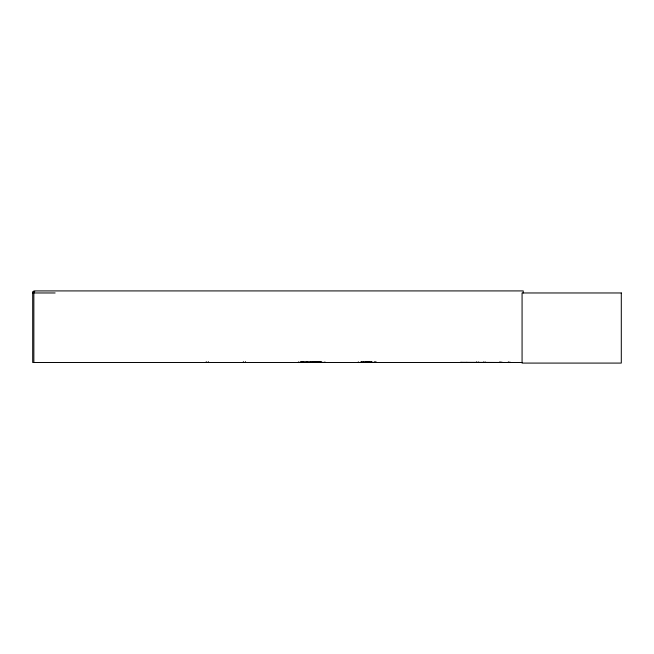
<?xml version="1.0" encoding="UTF-8"?>
<svg xmlns="http://www.w3.org/2000/svg" width="654" height="654" viewBox="0 0 654 654"><rect width="100%" height="100%" fill="white"/><g stroke="black" fill="none" stroke-linecap="round" stroke-linejoin="round"><path stroke-width="0.98" d="M358.31 362.406L358.318 361.915L358.286 362.496L376.475 362.471M368.799 362.471L368.889 361.768M372.183 362.406L372.208 361.915M298.396 362.406L324.973 362.406M301.641 362.422L301.78 361.915M310.846 362.406L310.871 361.915M369.306 361.768L369.306 362.496L369.346 361.915M368.088 362.496L368.218 361.768M318.163 362.422L318.138 361.915L318.007 362.422M312.424 362.471L312.514 361.964L312.637 362.471M467.185 362.479L466.743 362.324M483.551 362.479L483.641 361.94M485.243 361.94L484.859 362.479M492.642 362.479L493.141 362.496M508.215 362.479L508.305 361.94M508.305 362.185L508.738 362.479M509.523 362.479L509.907 361.94M510.03 362.496L460.906 362.324M361.785 362.406L361.703 361.915M462.329 362.479L462.664 362.479M462.95 362.479L462.533 362.479M476.627 362.479L476.717 361.94M478.172 362.479L478.793 362.479L478.654 361.94M483.927 362.479L484.303 362.479M485.472 362.479L486.077 362.496M499.86 361.94L499.77 362.479M500.187 361.94L500.269 362.324M501.798 361.94L501.814 362.324M461.013 362.496L460.89 362.185M476.856 362.496L476.733 362.185M484.017 362.324L484.516 362.479M360.656 362.422L360.706 361.964L360.755 362.496M34.744 291.651L32.7 291.651L32.7 362.496L522.203 362.496M32.7 292.967L55.132 292.967M300.235 362.038L320.623 362.038M300.211 362.226L320.648 362.21M367.368 362.422L367.393 361.915M366.984 362.406L367.09 361.768M367.474 362.406L367.45 361.768M362.152 362.406L362.136 361.964M375.985 362.422L376.115 361.915L376.205 362.422M367.842 362.406L367.891 361.915M321.645 362.406L321.637 361.964M374.276 362.422L374.252 361.915M369.494 362.349L369.494 361.964M364.376 362.422L364.368 361.915M374.889 362.439L374.832 361.915M523.225 292.967L523.225 290.916L33.853 290.916L33.853 362.496M375.617 361.915L375.617 362.496M371.382 361.768L371.382 362.496M370.826 361.768L370.826 362.496M369.673 361.768L369.706 362.496M369.044 361.768L369.044 362.496M368.684 361.768L368.684 362.496M368.521 361.768L368.521 362.496L368.488 361.915M367.785 361.915L367.785 362.496M366.902 361.915L366.902 362.496M366.395 361.768L366.395 362.496M366.101 361.768L366.101 362.496M365.545 361.768L365.545 362.496M365.284 361.768L365.284 362.496M363.926 361.915L363.926 362.496M363.812 361.768L363.763 362.496M363.632 361.768L363.738 362.496M363.379 361.768L363.354 362.496L363.199 361.768M362.071 361.915L362.071 362.496M361.891 361.915L361.891 362.496M361.368 361.915L361.368 362.496M324.948 361.915L324.948 362.496M321.621 361.915L321.621 362.496M320.264 361.768L320.264 362.496M319.945 361.768L319.945 362.496M318.621 361.915L318.621 362.496M317.067 361.768L317.067 362.496M316.937 361.768L316.879 362.496M316.618 361.768L316.642 362.496M316.462 361.768L316.462 362.496M315.857 361.915L315.857 362.496M314.239 361.768L314.239 362.496M313.307 361.915L313.307 362.496M313.103 361.915L313.103 362.496M313.037 361.915L312.939 362.496L312.874 361.964M307.543 361.915L307.543 362.496M306.775 361.768L306.775 362.496M306.464 361.768L306.464 362.496M303.423 361.768L303.423 362.496M303.113 361.768L303.113 362.496M298.42 361.915L298.42 362.496M245.405 361.621L245.405 362.496M243.362 361.621L243.362 362.496M208.299 361.621L208.299 362.496M206.255 361.621L206.255 362.496M373.818 362.349L373.818 362.406M621.3 292.967L522.072 292.967L522.072 363.084L621.3 363.084L621.3 292.967M371.096 362.496L371.096 361.768L371.096 362.496"/></g></svg>
